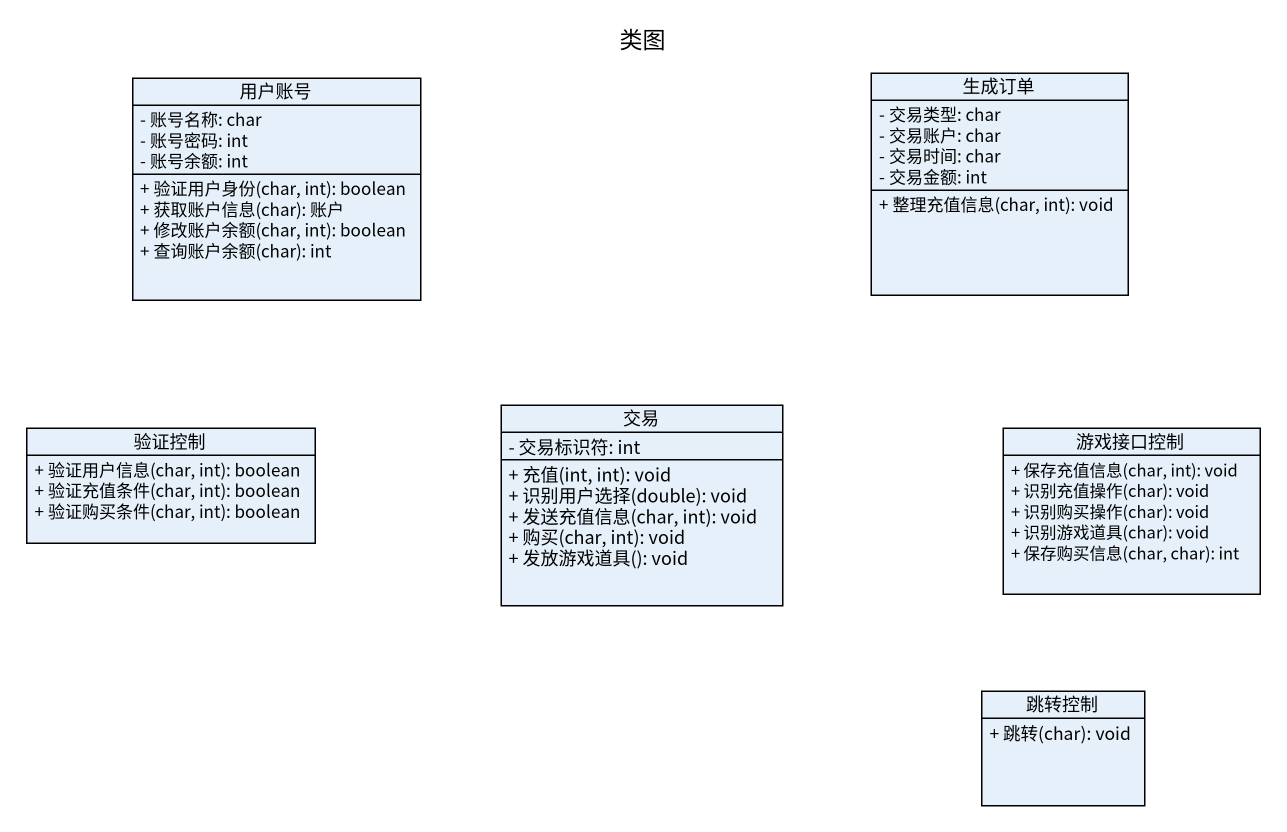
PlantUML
@startuml
title 类图
hide circle
hide empty members
skinparam classAttributeIconSize 0
class 用户账号 {
  - 账号名称: char
  - 账号密码: int
  - 账号余额: int
  + 验证用户身份(char, int): boolean
  + 获取账户信息(char): 账户
  + 修改账户余额(char, int): boolean
  + 查询账户余额(char): int
}
class 生成订单 {
  - 交易类型: char
  - 交易账户: char
  - 交易时间: char
  - 交易金额: int
  + 整理充值信息(char, int): void
}
class 验证控制 {
  + 验证用户信息(char, int): boolean
  + 验证充值条件(char, int): boolean
  + 验证购买条件(char, int): boolean
}
class 交易 {
  - 交易标识符: int
  + 充值(int, int): void
  + 识别用户选择(double): void
  + 发送充值信息(char, int): void
  + 购买(char, int): void
  + 发放游戏道具(): void
}
class 游戏接口控制 {
  + 保存充值信息(char, int): void
  + 识别充值操作(char): void
  + 识别购买操作(char): void
  + 识别游戏道具(char): void
  + 保存购买信息(char, char): int
}
class 跳转控制 {
  + 跳转(char): void
}
@enduml
